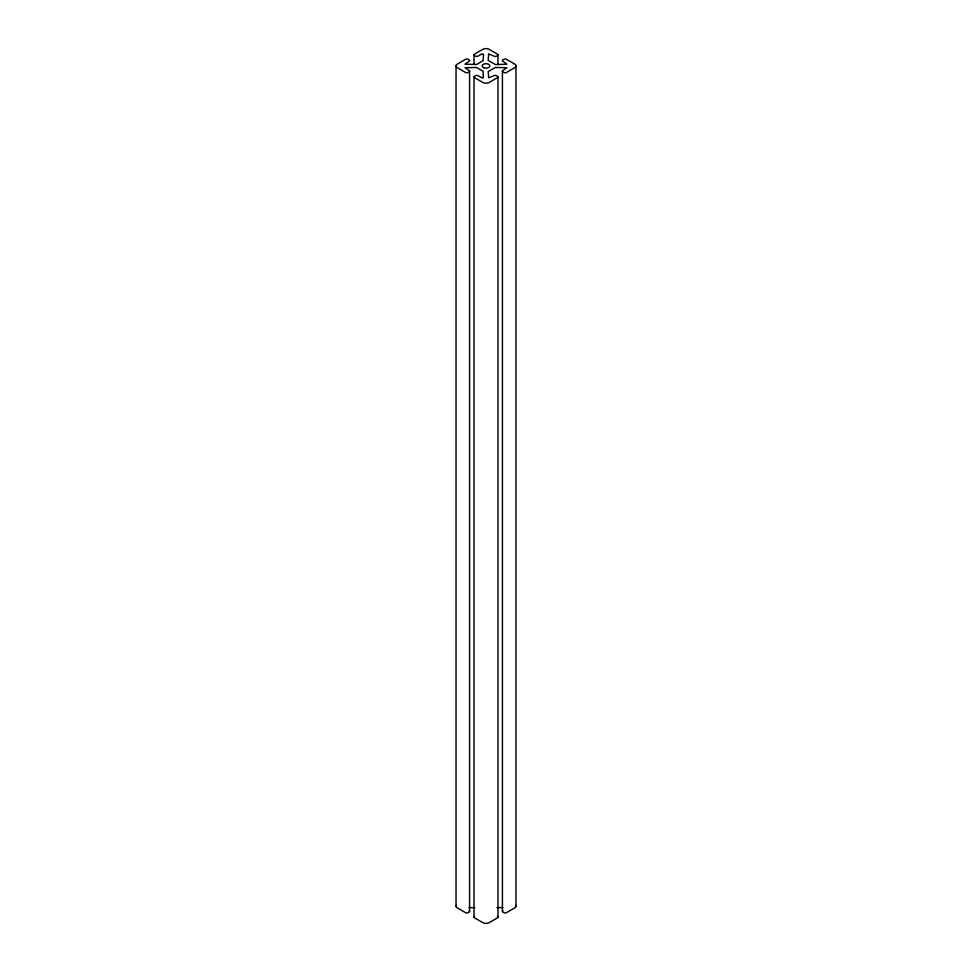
<?xml version="1.0" encoding="UTF-8"?>
<svg xmlns="http://www.w3.org/2000/svg" width="972" height="972" viewBox="0 0 972 972"><rect width="100%" height="100%" fill="white"/><g stroke="black" fill="none" stroke-linecap="round" stroke-linejoin="round"><path stroke-width="1.46" d="M497.008 907.654L502.937 907.581M468.99 907.569L474.773 907.654M515.962 65.902L515.962 906.098M502.415 71.235L502.415 911.432M497.98 54.845L497.98 63.945M497.98 76.958L497.98 917.155M474.02 54.845L474.02 63.945M474.02 76.958L474.02 917.155M469.585 71.235L469.585 911.432M456.038 65.902L456.038 906.098M497.482 916.462A1.689 0.972 0 0 1 497.494 917.835L489.171 922.647A4.496 2.6 0 0 1 482.817 922.635L474.518 917.847A1.689 0.972 0 0 1 474.518 916.462M469.099 910.752A1.689 0.972 0 0 1 469.099 912.125L468.042 912.732A1.689 0.972 0 0 1 465.661 912.732L457.35 907.933A4.496 2.6 0 0 1 456.184 905.43M515.816 905.43A4.496 2.6 0 0 1 514.65 907.933L506.339 912.732A1.689 0.972 0 0 1 503.958 912.732L502.901 912.125A1.689 0.972 0 0 1 502.901 910.752M483.497 54.42L483.157 60.604L476.669 64.468L465.041 64.213L469.099 61.248A1.689 0.972 0 0 0 469.099 59.875L468.042 59.268A1.689 0.972 0 0 0 465.661 59.268L457.35 64.067A4.496 2.6 0 0 0 457.35 67.736L465.661 72.536A1.689 0.972 0 0 0 468.042 72.536L469.099 71.928A1.689 0.972 0 0 0 469.099 70.543L465.114 67.712L476.499 67.493L483.133 71.235L483.266 77.784L481.905 77.918L477.957 75.658A1.689 0.972 0 0 0 475.563 75.658L474.518 76.266A1.689 0.972 0 0 0 474.518 77.651L482.817 82.438A4.496 2.6 0 0 0 489.171 82.45L497.494 77.639A1.689 0.972 0 0 0 497.482 76.266L496.437 75.658A1.689 0.972 0 0 0 494.043 75.658L488.709 77.833L488.236 71.503L495.246 67.493L506.886 67.712L502.901 70.543A1.689 0.972 0 0 0 502.901 71.928L503.958 72.536A1.689 0.972 0 0 0 506.339 72.536L514.65 67.736A4.496 2.6 0 0 0 514.65 64.067L506.339 59.268A1.689 0.972 0 0 0 503.958 59.268L502.901 59.875A1.689 0.972 0 0 0 502.901 61.248L506.959 64.213L495.477 64.614L488.163 60.386L488.685 53.885L494.043 56.145A1.689 0.972 0 0 0 496.437 56.145L497.482 55.538A1.689 0.972 0 0 0 497.494 54.165L489.171 49.353A4.496 2.6 0 0 0 482.817 49.365L474.518 54.153A1.689 0.972 0 0 0 474.518 55.538L475.563 56.145A1.689 0.972 0 0 0 477.957 56.145L481.893 53.885L483.497 54.42M484.08 67.821A3.827 2.211 0 0 0 489.827 65.902A3.827 2.211 0 0 0 484.08 63.982A3.827 2.211 0 0 0 484.08 67.821"/></g></svg>
